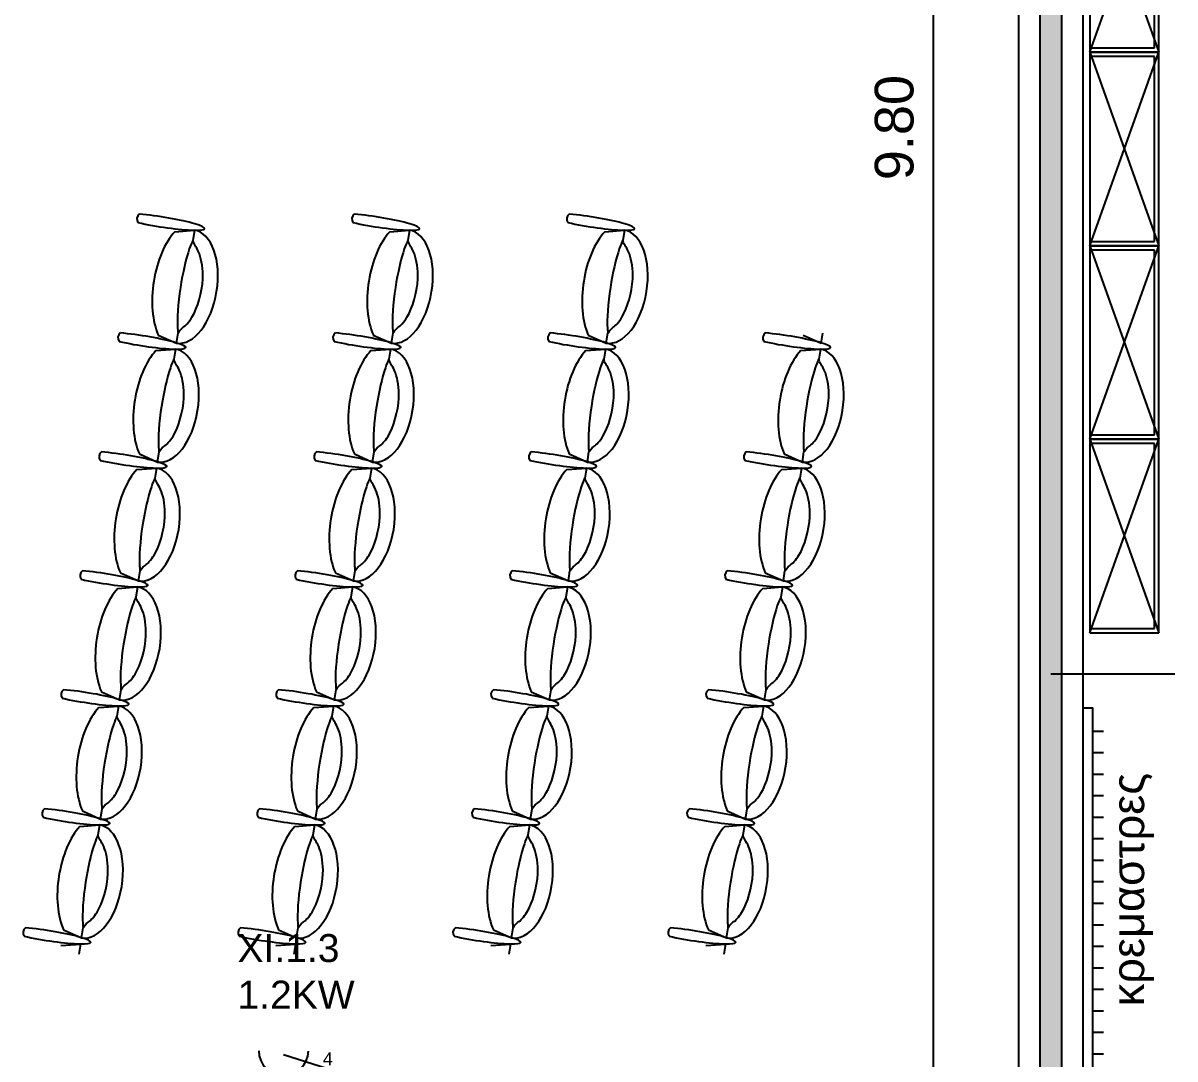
# Model space of a CAD drawing. Header units: metres. Extents: x -11 to 85, y -301 to 135.
# Drawn here: x 31.89 to 37.25, y -188.98 to -184.16 of the extents above; entities that cross this region are included whole.
import ezdxf

# ---------------------------------------------------------------- set-up
doc = ezdxf.new("R2010")
doc.units = ezdxf.units.M
doc.header["$LTSCALE"] = 0.036
doc.header["$PDMODE"] = 2
for name, color, linetype in [('arxitek isogeio', 252, 'Continuous'), ('DIMBLK', 252, 'Continuous'), ('Epipla', 252, 'Continuous'), ('HLEK-SYMBOL', 3, 'Continuous'), ('HLEK_FL001_SYMBOLS', 230, 'Continuous')]:
    doc.layers.add(name, color=color, linetype=linetype)
doc.styles.add('COMU-N', font='arial.ttf')
doc.styles.get("Standard").update_dxf_attribs({"font": 'arial.ttf'})
doc.dimstyles.new('CADWDOT', dxfattribs={"dimscale": 0.1, "dimtxt": 1.8, "dimasz": 0.08, "dimexe": 2, "dimexo": 0, "dimgap": 0.09, "dimtad": 0, "dimrnd": 0.001, "dimzin": 0, "dimdsep": 46, "dimtxsty": 'Standard', "dimblk1": 'ARTDIM', "dimblk2": 'ARTDIM', "dimsah": 1, "dimcen": 0.09, "dimdle": 0.05, "dimse1": 1, "dimse2": 1, "dimadec": 0, "dimazin": 0, "dimtfac": 1, "dimtmove": 0, "dimatfit": 3, "dimldrblk": 'ARTDIM', "dimfxl": 2, "dimtvp": 0.9999, "dimtolj": 1, "dimtzin": 0, "dimarcsym": 0})

# ---------------------------------------------------------------- blocks, each defined once
blk = doc.blocks.new('ARTDIM')
at = {"layer": 'DIMBLK'}
for p, q in [((0, -24.9975), (0, 24.9975)), ((-24.9975, 0), (24.9975, 0))]:
    blk.add_line(p, q, dxfattribs=at)
blk.add_circle((0, 0), 8.25, dxfattribs=at)
blk = doc.blocks.new('*D1389')
at = {"layer": 'arxitek isogeio', "color": 0, "lineweight": -2}
blk.add_line((36.1271, -179.7548), (36.1271, -189.5388), dxfattribs=at)
at = {"layer": 'Defpoints', "color": 0, "transparency": 16777216}
for p in [(36.4737, -179.7468), (36.1271, -189.5468), (36.4737, -189.5468)]:
    blk.add_point(p, dxfattribs=at)
at = {"layer": 'arxitek isogeio', "color": 0, "lineweight": -2, "xscale": 0.008, "yscale": 0.008, "zscale": 0.008}
for p, rotation in [((36.1271, -179.7468), 90), ((36.1271, -189.5468), 270)]:
    blk.add_blockref('ARTDIM', p, dxfattribs=dict(at, rotation=rotation))
at = {"layer": 'arxitek isogeio', "color": 0, "insert": (35.9471, -184.6468), "char_height": 0.18, "attachment_point": 5, "rotation": 90}
blk.add_mtext('\\A1;9.80', dxfattribs=at)
blk = doc.blocks.new('b3')
at = {"layer": 'Epipla'}
for p, q in [((-23.079, 40.1889), (-22.759, 41.0889)), ((-23.079, 41.0889), (-22.759, 40.1889)), ((-22.759, 41.0889), (-23.079, 41.0889)), ((-23.079, 41.0889), (-23.079, 40.1889)), ((-22.779, 41.0689), (-23.079, 41.0689)), ((-22.779, 40.2089), (-22.779, 41.0689)), ((-22.759, 40.1889), (-22.759, 41.0889)), ((-23.079, 40.2089), (-22.779, 40.2089)), ((-23.079, 39.2889), (-22.759, 40.1889)), ((-23.079, 40.1889), (-22.759, 39.2889)), ((-22.759, 40.1889), (-23.079, 40.1889)), ((-23.079, 40.1889), (-23.079, 39.2889)), ((-23.079, 40.1889), (-22.759, 40.1889)), ((-22.759, 39.2889), (-22.759, 40.1889)), ((-22.779, 40.1689), (-23.079, 40.1689)), ((-22.779, 39.3089), (-22.779, 40.1689)), ((-23.079, 39.3089), (-22.779, 39.3089)), ((-23.079, 38.3889), (-22.759, 39.2889)), ((-23.079, 39.2889), (-22.759, 38.3889)), ((-22.759, 39.2889), (-23.079, 39.2889)), ((-23.079, 39.2889), (-23.079, 38.3889)), ((-23.079, 39.2889), (-22.759, 39.2889)), ((-22.759, 38.3889), (-22.759, 39.2889)), ((-22.779, 39.2689), (-23.079, 39.2689)), ((-22.779, 38.4089), (-22.779, 39.2689)), ((-23.079, 38.4089), (-22.779, 38.4089)), ((-23.079, 37.4889), (-22.759, 38.3889)), ((-23.079, 38.3889), (-22.759, 37.4889)), ((-22.759, 38.3889), (-23.079, 38.3889)), ((-23.079, 38.3889), (-23.079, 37.4889)), ((-23.079, 38.3889), (-22.759, 38.3889)), ((-22.779, 38.3689), (-23.079, 38.3689)), ((-22.779, 37.5089), (-22.779, 38.3689)), ((-22.759, 37.4889), (-22.759, 38.3889)), ((-23.079, 37.5089), (-22.779, 37.5089)), ((-23.079, 37.4889), (-22.759, 37.4889))]:
    blk.add_line(p, q, dxfattribs=at)
blk = doc.blocks.new('A$C4C174ED7')
at = {"layer": 'Epipla'}
for p, q in [((12.6104, 3.0497), (12.7017, 3.0566)), ((12.7017, 3.0566), (12.6941, 3.0092)), ((13.6104, 3.0497), (13.7017, 3.0566)), ((13.7017, 3.0566), (13.6941, 3.0092)), ((14.61, 3.0497), (14.7012, 3.0566)), ((14.7012, 3.0566), (14.6937, 3.0092)), ((12.6179, 2.5313), (12.6254, 2.5782)), ((13.6179, 2.5313), (13.6254, 2.5782)), ((14.6174, 2.5313), (14.6249, 2.5782)), ((15.6174, 2.5313), (15.6249, 2.5782)), ((12.5337, 2.569), (12.6179, 2.5313)), ((13.5337, 2.569), (13.6179, 2.5313)), ((14.5333, 2.569), (14.6174, 2.5313)), ((15.5333, 2.569), (15.6174, 2.5313)), ((12.5222, 2.4967), (12.6135, 2.5036)), ((12.6135, 2.5036), (12.6059, 2.4562)), ((13.5222, 2.4967), (13.6135, 2.5036)), ((13.6135, 2.5036), (13.6059, 2.4562)), ((14.5217, 2.4967), (14.613, 2.5036)), ((14.613, 2.5036), (14.6054, 2.4562)), ((15.5217, 2.4967), (15.613, 2.5036)), ((15.613, 2.5036), (15.6054, 2.4562)), ((12.4455, 2.016), (12.5297, 1.9783)), ((12.5297, 1.9783), (12.5371, 2.0252)), ((13.4455, 2.016), (13.5297, 1.9783)), ((13.5297, 1.9783), (13.5371, 2.0252)), ((14.445, 2.016), (14.5292, 1.9783)), ((14.5292, 1.9783), (14.5367, 2.0252)), ((15.445, 2.016), (15.5292, 1.9783)), ((15.5292, 1.9783), (15.5367, 2.0252)), ((12.434, 1.9437), (12.5252, 1.9506)), ((12.5252, 1.9506), (12.5177, 1.9032)), ((13.434, 1.9437), (13.5252, 1.9506)), ((13.5252, 1.9506), (13.5177, 1.9032)), ((14.4335, 1.9437), (14.5248, 1.9506)), ((14.5248, 1.9506), (14.5172, 1.9032)), ((15.4335, 1.9437), (15.5248, 1.9506)), ((15.5248, 1.9506), (15.5172, 1.9032)), ((12.3573, 1.463), (12.4414, 1.4253)), ((12.4414, 1.4253), (12.4489, 1.4722)), ((13.3573, 1.463), (13.4414, 1.4253)), ((13.4414, 1.4253), (13.4489, 1.4722)), ((14.3568, 1.463), (14.441, 1.4253)), ((14.441, 1.4253), (14.4484, 1.4722)), ((15.3568, 1.463), (15.441, 1.4253)), ((15.441, 1.4253), (15.4484, 1.4722)), ((12.3457, 1.3906), (12.437, 1.3976)), ((12.437, 1.3976), (12.4294, 1.3502)), ((13.3457, 1.3906), (13.437, 1.3976)), ((13.437, 1.3976), (13.4294, 1.3502)), ((14.3453, 1.3906), (14.4365, 1.3976)), ((14.4365, 1.3976), (14.429, 1.3502)), ((15.3453, 1.3906), (15.4365, 1.3976)), ((15.4365, 1.3976), (15.429, 1.3502)), ((12.3532, 0.8723), (12.3607, 0.9192)), ((13.3532, 0.8723), (13.3607, 0.9192)), ((14.3527, 0.8723), (14.3602, 0.9192)), ((15.3527, 0.8723), (15.3602, 0.9192)), ((12.2691, 0.91), (12.3532, 0.8723)), ((13.2691, 0.91), (13.3532, 0.8723)), ((14.2686, 0.91), (14.3527, 0.8723)), ((15.2686, 0.91), (15.3527, 0.8723)), ((12.2573, 0.8366), (12.3486, 0.8435)), ((12.3486, 0.8435), (12.341, 0.7961)), ((13.2573, 0.8366), (13.3486, 0.8435)), ((13.3486, 0.8435), (13.341, 0.7961)), ((14.2569, 0.8366), (14.3481, 0.8435)), ((14.3481, 0.8435), (14.3406, 0.7961)), ((15.2569, 0.8366), (15.3481, 0.8435)), ((15.3481, 0.8435), (15.3406, 0.7961)), ((12.1807, 0.3559), (12.2648, 0.3182)), ((12.2648, 0.3182), (12.2723, 0.3651)), ((13.1807, 0.3559), (13.2648, 0.3182)), ((13.2648, 0.3182), (13.2723, 0.3651)), ((14.1802, 0.3559), (14.2643, 0.3182)), ((14.2643, 0.3182), (14.2718, 0.3651)), ((15.1802, 0.3559), (15.2643, 0.3182)), ((15.2643, 0.3182), (15.2718, 0.3651)), ((12.1691, 0.2836), (12.2604, 0.2905)), ((12.2604, 0.2905), (12.2528, 0.2431)), ((13.1691, 0.2836), (13.2604, 0.2905)), ((13.2604, 0.2905), (13.2528, 0.2431)), ((14.1686, 0.2836), (14.2599, 0.2905)), ((14.2599, 0.2905), (14.2523, 0.2431)), ((15.1686, 0.2836), (15.2599, 0.2905)), ((15.2599, 0.2905), (15.2523, 0.2431)), ((12.0924, -0.1971), (12.1766, -0.2348)), ((12.1766, -0.2348), (12.184, -0.1879)), ((13.0924, -0.1971), (13.1766, -0.2348)), ((13.1766, -0.2348), (13.184, -0.1879)), ((14.092, -0.1971), (14.1761, -0.2348)), ((14.1761, -0.2348), (14.1836, -0.1879)), ((15.092, -0.1971), (15.1761, -0.2348)), ((15.1761, -0.2348), (15.1836, -0.1879)), ((12.0807, -0.2705), (12.172, -0.2636)), ((12.172, -0.2636), (12.1644, -0.311)), ((13.0807, -0.2705), (13.172, -0.2636)), ((13.172, -0.2636), (13.1644, -0.311)), ((14.0802, -0.2705), (14.1715, -0.2636)), ((14.1715, -0.2636), (14.1639, -0.311)), ((15.0802, -0.2705), (15.1715, -0.2636)), ((15.1715, -0.2636), (15.1639, -0.311))]:
    blk.add_line(p, q, dxfattribs=at)
for points in [[(12.4453, 3.1317, 0.397593), (12.4391, 3.0922)], [(13.4453, 3.1317, 0.397593), (13.4391, 3.0922)], [(14.4448, 3.1317, 0.397593), (14.4387, 3.0922)], [(12.357, 2.5787, 0.397593), (12.3509, 2.5392)], [(13.357, 2.5787, 0.397593), (13.3509, 2.5392)], [(14.3566, 2.5787, 0.397593), (14.3504, 2.5392)], [(15.3566, 2.5787, 0.397593), (15.3504, 2.5392)], [(12.2688, 2.0257, 0.397593), (12.2627, 1.9862)], [(13.2688, 2.0257, 0.397593), (13.2627, 1.9862)], [(14.2683, 2.0257, 0.397593), (14.2622, 1.9862)], [(15.2683, 2.0257, 0.397593), (15.2622, 1.9862)], [(12.1806, 1.4727, 0.397593), (12.1744, 1.4331)], [(13.1806, 1.4727, 0.397593), (13.1744, 1.4331)], [(14.1801, 1.4727, 0.397593), (14.174, 1.4331)], [(15.1801, 1.4727, 0.397593), (15.174, 1.4331)], [(12.0924, 0.9197, 0.397593), (12.0862, 0.8801)], [(13.0924, 0.9197, 0.397593), (13.0862, 0.8801)], [(14.0919, 0.9197, 0.397593), (14.0857, 0.8801)], [(15.0919, 0.9197, 0.397593), (15.0857, 0.8801)], [(12.0039, 0.3656, 0.397593), (11.9978, 0.326)], [(13.0039, 0.3656, 0.397593), (12.9978, 0.326)], [(14.0035, 0.3656, 0.397593), (13.9973, 0.326)], [(15.0035, 0.3656, 0.397593), (14.9973, 0.326)], [(11.9157, -0.1874, 0.397593), (11.9096, -0.227)], [(12.9157, -0.1874, 0.397593), (12.9096, -0.227)], [(12.9157, -0.1874, 0.397593), (12.9096, -0.227)], [(13.9152, -0.1874, 0.397593), (13.9091, -0.227)], [(13.9152, -0.1874, 0.397593), (13.9091, -0.227)], [(14.9152, -0.1874, 0.397593), (14.9091, -0.227)], [(14.9152, -0.1874, 0.397593), (14.9091, -0.227)]]:
    blk.add_lwpolyline(points, format="xyb", dxfattribs=at)
for centre, major_axis, ratio, start_param, end_param in [((12.5463, 3.0956), (-0.2028, 0.0318), 0.113529, 1.031877, 5.251545), ((13.5463, 3.0956), (-0.2028, 0.0318), 0.113529, 1.031877, 5.251545), ((14.5458, 3.0956), (-0.2028, 0.0318), 0.113529, 1.031877, 5.251545), ((12.6598, 2.794), (0.0419, 0.2627), 0.552275, 3.141593, 6.283185), ((13.6598, 2.794), (0.0419, 0.2627), 0.552275, 3.141593, 6.283185), ((14.6593, 2.794), (0.0419, 0.2627), 0.552275, 3.141593, 6.283185), ((12.6598, 2.794), (0.0463, 0.2995), 0.493003, 0.628379, 2.49343), ((13.6598, 2.794), (0.0463, 0.2995), 0.493003, 0.628379, 2.49343), ((14.6593, 2.794), (0.0463, 0.2995), 0.493003, 0.628379, 2.49343), ((12.4581, 2.5426), (-0.2028, 0.0318), 0.113529, 1.031877, 5.251545), ((13.4581, 2.5426), (-0.2028, 0.0318), 0.113529, 1.031877, 5.251545), ((14.4576, 2.5426), (-0.2028, 0.0318), 0.113529, 1.031877, 5.251545), ((15.4576, 2.5426), (-0.2028, 0.0318), 0.113529, 1.031877, 5.251545), ((12.5716, 2.241), (0.0463, 0.2995), 0.493003, 0.628379, 2.49343), ((12.5716, 2.241), (0.0419, 0.2627), 0.552275, 3.141593, 6.283185), ((13.5716, 2.241), (0.0463, 0.2995), 0.493003, 0.628379, 2.49343), ((13.5716, 2.241), (0.0419, 0.2627), 0.552275, 3.141593, 6.283185), ((14.5711, 2.241), (0.0463, 0.2995), 0.493003, 0.628379, 2.49343), ((14.5711, 2.241), (0.0419, 0.2627), 0.552275, 3.141593, 6.283185), ((15.5711, 2.241), (0.0463, 0.2995), 0.493003, 0.628379, 2.49343), ((15.5711, 2.241), (0.0419, 0.2627), 0.552275, 3.141593, 6.283185), ((12.3698, 1.9896), (-0.2028, 0.0318), 0.113529, 1.031877, 5.251545), ((13.3698, 1.9896), (-0.2028, 0.0318), 0.113529, 1.031877, 5.251545), ((14.3694, 1.9896), (-0.2028, 0.0318), 0.113529, 1.031877, 5.251545), ((15.3694, 1.9896), (-0.2028, 0.0318), 0.113529, 1.031877, 5.251545), ((12.4833, 1.6879), (0.0463, 0.2995), 0.493003, 0.628379, 2.49343), ((12.4833, 1.6879), (0.0419, 0.2627), 0.552275, 3.141593, 6.283185), ((13.4833, 1.6879), (0.0463, 0.2995), 0.493003, 0.628379, 2.49343), ((13.4833, 1.6879), (0.0419, 0.2627), 0.552275, 3.141593, 6.283185), ((14.4829, 1.6879), (0.0463, 0.2995), 0.493003, 0.628379, 2.49343), ((14.4829, 1.6879), (0.0419, 0.2627), 0.552275, 3.141593, 6.283185), ((15.4829, 1.6879), (0.0463, 0.2995), 0.493003, 0.628379, 2.49343), ((15.4829, 1.6879), (0.0419, 0.2627), 0.552275, 3.141593, 6.283185), ((12.2816, 1.4366), (-0.2028, 0.0318), 0.113529, 1.031877, 5.251545), ((13.2816, 1.4366), (-0.2028, 0.0318), 0.113529, 1.031877, 5.251545), ((14.2811, 1.4366), (-0.2028, 0.0318), 0.113529, 1.031877, 5.251545), ((15.2811, 1.4366), (-0.2028, 0.0318), 0.113529, 1.031877, 5.251545), ((12.3951, 1.1349), (0.0419, 0.2627), 0.552275, 3.141593, 6.283185), ((13.3951, 1.1349), (0.0419, 0.2627), 0.552275, 3.141593, 6.283185), ((14.3946, 1.1349), (0.0419, 0.2627), 0.552275, 3.141593, 6.283185), ((15.3946, 1.1349), (0.0419, 0.2627), 0.552275, 3.141593, 6.283185), ((12.3951, 1.1349), (0.0463, 0.2995), 0.493003, 0.628379, 2.49343), ((13.3951, 1.1349), (0.0463, 0.2995), 0.493003, 0.628379, 2.49343), ((14.3946, 1.1349), (0.0463, 0.2995), 0.493003, 0.628379, 2.49343), ((15.3946, 1.1349), (0.0463, 0.2995), 0.493003, 0.628379, 2.49343), ((12.1934, 0.8836), (-0.2028, 0.0318), 0.113529, 1.031877, 5.251545), ((13.1934, 0.8836), (-0.2028, 0.0318), 0.113529, 1.031877, 5.251545), ((14.1929, 0.8836), (-0.2028, 0.0318), 0.113529, 1.031877, 5.251545), ((15.1929, 0.8836), (-0.2028, 0.0318), 0.113529, 1.031877, 5.251545), ((12.3067, 0.5809), (0.0463, 0.2995), 0.493003, 0.628379, 2.49343), ((12.3067, 0.5809), (0.0419, 0.2627), 0.552275, 3.141593, 6.283185), ((13.3067, 0.5809), (0.0463, 0.2995), 0.493003, 0.628379, 2.49343), ((13.3067, 0.5809), (0.0419, 0.2627), 0.552275, 3.141593, 6.283185), ((14.3062, 0.5809), (0.0463, 0.2995), 0.493003, 0.628379, 2.49343), ((14.3062, 0.5809), (0.0419, 0.2627), 0.552275, 3.141593, 6.283185), ((15.3062, 0.5809), (0.0463, 0.2995), 0.493003, 0.628379, 2.49343), ((15.3062, 0.5809), (0.0419, 0.2627), 0.552275, 3.141593, 6.283185), ((12.105, 0.3295), (-0.2028, 0.0318), 0.113529, 1.031877, 5.251545), ((13.105, 0.3295), (-0.2028, 0.0318), 0.113529, 1.031877, 5.251545), ((14.1045, 0.3295), (-0.2028, 0.0318), 0.113529, 1.031877, 5.251545), ((15.1045, 0.3295), (-0.2028, 0.0318), 0.113529, 1.031877, 5.251545), ((12.2185, 0.0278), (0.0463, 0.2995), 0.493003, 0.628379, 2.49343), ((12.2185, 0.0278), (0.0419, 0.2627), 0.552275, 3.141593, 6.283185), ((13.2185, 0.0278), (0.0463, 0.2995), 0.493003, 0.628379, 2.49343), ((13.2185, 0.0278), (0.0419, 0.2627), 0.552275, 3.141593, 6.283185), ((14.218, 0.0278), (0.0463, 0.2995), 0.493003, 0.628379, 2.49343), ((14.218, 0.0278), (0.0419, 0.2627), 0.552275, 3.141593, 6.283185), ((15.218, 0.0278), (0.0463, 0.2995), 0.493003, 0.628379, 2.49343), ((15.218, 0.0278), (0.0419, 0.2627), 0.552275, 3.141593, 6.283185), ((12.0167, -0.2235), (-0.2028, 0.0318), 0.113529, 1.031877, 5.251545), ((13.0167, -0.2235), (-0.2028, 0.0318), 0.113529, 1.031877, 5.251545), ((14.0163, -0.2235), (-0.2028, 0.0318), 0.113529, 1.031877, 5.251545), ((15.0163, -0.2235), (-0.2028, 0.0318), 0.113529, 1.031877, 5.251545)]:
    blk.add_ellipse(centre, major_axis=major_axis, ratio=ratio, start_param=start_param, end_param=end_param, dxfattribs=at)
for points, knots in [([(12.6941, 3.0092), (12.6896, 3.0001), (12.6837, 2.9863), (12.6626, 2.9247), (12.6469, 2.8576), (12.6251, 2.7162), (12.6204, 2.6421), (12.6238, 2.5911), (12.6246, 2.5841), (12.6254, 2.5786)], [0.506584, 0.506584, 0.506584, 0.506584, 0.805592, 0.805592, 1.599086, 1.599086, 2.473163, 2.473163, 2.635992, 2.635992, 2.635992, 2.635992]), ([(12.6254, 2.5786), (12.6254, 2.5786), (12.6365, 2.5961), (12.6601, 2.6118), (12.676, 2.628), (12.7168, 2.6953), (12.7375, 2.7658), (12.7427, 2.8749), (12.7355, 2.9171), (12.7141, 2.9756), (12.702, 2.9858), (12.6941, 3.0092), (12.6941, 3.0092), (12.6941, 3.0092)], [3.141593, 3.141593, 3.141593, 3.141593, 3.601272, 3.601272, 4.06095, 4.06095, 4.924473, 4.924473, 5.526258, 5.526258, 6.140896, 6.140896, 6.283185, 6.283185, 6.283185, 6.283185]), ([(13.6941, 3.0092), (13.6896, 3.0001), (13.6837, 2.9863), (13.6626, 2.9247), (13.6469, 2.8576), (13.6251, 2.7162), (13.6204, 2.6421), (13.6238, 2.5911), (13.6246, 2.5841), (13.6254, 2.5786)], [0.506584, 0.506584, 0.506584, 0.506584, 0.805592, 0.805592, 1.599086, 1.599086, 2.473163, 2.473163, 2.635992, 2.635992, 2.635992, 2.635992]), ([(13.6254, 2.5786), (13.6254, 2.5786), (13.6365, 2.5961), (13.6601, 2.6118), (13.676, 2.628), (13.7168, 2.6953), (13.7375, 2.7658), (13.7427, 2.8749), (13.7355, 2.9171), (13.7141, 2.9756), (13.702, 2.9858), (13.6941, 3.0092), (13.6941, 3.0092), (13.6941, 3.0092)], [3.141593, 3.141593, 3.141593, 3.141593, 3.601272, 3.601272, 4.06095, 4.06095, 4.924473, 4.924473, 5.526258, 5.526258, 6.140896, 6.140896, 6.283185, 6.283185, 6.283185, 6.283185]), ([(14.6937, 3.0092), (14.6891, 3.0001), (14.6832, 2.9863), (14.6622, 2.9247), (14.6465, 2.8576), (14.6246, 2.7162), (14.62, 2.6421), (14.6233, 2.5911), (14.6241, 2.5841), (14.625, 2.5786)], [0.506584, 0.506584, 0.506584, 0.506584, 0.805592, 0.805592, 1.599086, 1.599086, 2.473163, 2.473163, 2.635992, 2.635992, 2.635992, 2.635992]), ([(14.625, 2.5786), (14.625, 2.5786), (14.636, 2.5961), (14.6597, 2.6118), (14.6755, 2.628), (14.7164, 2.6953), (14.737, 2.7658), (14.7422, 2.8749), (14.7351, 2.9171), (14.7137, 2.9756), (14.7016, 2.9858), (14.6937, 3.0092), (14.6937, 3.0092), (14.6937, 3.0092)], [3.141593, 3.141593, 3.141593, 3.141593, 3.601272, 3.601272, 4.06095, 4.06095, 4.924473, 4.924473, 5.526258, 5.526258, 6.140896, 6.140896, 6.283185, 6.283185, 6.283185, 6.283185]), ([(12.6059, 2.4562), (12.6013, 2.4471), (12.5955, 2.4333), (12.5744, 2.3717), (12.5587, 2.3046), (12.5369, 2.1632), (12.5322, 2.0891), (12.5356, 2.0381), (12.5364, 2.0311), (12.5372, 2.0256)], [0.506584, 0.506584, 0.506584, 0.506584, 0.805592, 0.805592, 1.599086, 1.599086, 2.473163, 2.473163, 2.635992, 2.635992, 2.635992, 2.635992]), ([(12.5372, 2.0256), (12.5372, 2.0256), (12.5483, 2.0431), (12.5719, 2.0588), (12.5878, 2.075), (12.6286, 2.1422), (12.6493, 2.2128), (12.6545, 2.3219), (12.6473, 2.364), (12.6259, 2.4226), (12.6138, 2.4328), (12.6059, 2.4562), (12.6059, 2.4562), (12.6059, 2.4562)], [3.141593, 3.141593, 3.141593, 3.141593, 3.601272, 3.601272, 4.06095, 4.06095, 4.924473, 4.924473, 5.526258, 5.526258, 6.140896, 6.140896, 6.283185, 6.283185, 6.283185, 6.283185]), ([(13.6059, 2.4562), (13.6013, 2.4471), (13.5955, 2.4333), (13.5744, 2.3717), (13.5587, 2.3046), (13.5369, 2.1632), (13.5322, 2.0891), (13.5356, 2.0381), (13.5364, 2.0311), (13.5372, 2.0256)], [0.506584, 0.506584, 0.506584, 0.506584, 0.805592, 0.805592, 1.599086, 1.599086, 2.473163, 2.473163, 2.635992, 2.635992, 2.635992, 2.635992]), ([(13.5372, 2.0256), (13.5372, 2.0256), (13.5483, 2.0431), (13.5719, 2.0588), (13.5878, 2.075), (13.6286, 2.1422), (13.6493, 2.2128), (13.6545, 2.3219), (13.6473, 2.364), (13.6259, 2.4226), (13.6138, 2.4328), (13.6059, 2.4562), (13.6059, 2.4562), (13.6059, 2.4562)], [3.141593, 3.141593, 3.141593, 3.141593, 3.601272, 3.601272, 4.06095, 4.06095, 4.924473, 4.924473, 5.526258, 5.526258, 6.140896, 6.140896, 6.283185, 6.283185, 6.283185, 6.283185]), ([(14.6054, 2.4562), (14.6009, 2.4471), (14.595, 2.4333), (14.5739, 2.3717), (14.5582, 2.3046), (14.5364, 2.1632), (14.5317, 2.0891), (14.5351, 2.0381), (14.5359, 2.0311), (14.5367, 2.0256)], [0.506584, 0.506584, 0.506584, 0.506584, 0.805592, 0.805592, 1.599086, 1.599086, 2.473163, 2.473163, 2.635992, 2.635992, 2.635992, 2.635992]), ([(14.5367, 2.0256), (14.5367, 2.0256), (14.5478, 2.0431), (14.5714, 2.0588), (14.5873, 2.075), (14.6281, 2.1422), (14.6488, 2.2128), (14.654, 2.3219), (14.6468, 2.364), (14.6254, 2.4226), (14.6133, 2.4328), (14.6054, 2.4562), (14.6054, 2.4562), (14.6054, 2.4562)], [3.141593, 3.141593, 3.141593, 3.141593, 3.601272, 3.601272, 4.06095, 4.06095, 4.924473, 4.924473, 5.526258, 5.526258, 6.140896, 6.140896, 6.283185, 6.283185, 6.283185, 6.283185]), ([(15.6054, 2.4562), (15.6009, 2.4471), (15.595, 2.4333), (15.5739, 2.3717), (15.5582, 2.3046), (15.5364, 2.1632), (15.5317, 2.0891), (15.5351, 2.0381), (15.5359, 2.0311), (15.5367, 2.0256)], [0.506584, 0.506584, 0.506584, 0.506584, 0.805592, 0.805592, 1.599086, 1.599086, 2.473163, 2.473163, 2.635992, 2.635992, 2.635992, 2.635992]), ([(15.5367, 2.0256), (15.5367, 2.0256), (15.5478, 2.0431), (15.5714, 2.0588), (15.5873, 2.075), (15.6281, 2.1422), (15.6488, 2.2128), (15.654, 2.3219), (15.6468, 2.364), (15.6254, 2.4226), (15.6133, 2.4328), (15.6054, 2.4562), (15.6054, 2.4562), (15.6054, 2.4562)], [3.141593, 3.141593, 3.141593, 3.141593, 3.601272, 3.601272, 4.06095, 4.06095, 4.924473, 4.924473, 5.526258, 5.526258, 6.140896, 6.140896, 6.283185, 6.283185, 6.283185, 6.283185]), ([(12.5177, 1.9032), (12.5131, 1.8941), (12.5072, 1.8803), (12.4862, 1.8187), (12.4705, 1.7516), (12.4487, 1.6102), (12.444, 1.5361), (12.4473, 1.4851), (12.4481, 1.4781), (12.449, 1.4726)], [0.506584, 0.506584, 0.506584, 0.506584, 0.805592, 0.805592, 1.599086, 1.599086, 2.473163, 2.473163, 2.635992, 2.635992, 2.635992, 2.635992]), ([(12.449, 1.4726), (12.449, 1.4726), (12.46, 1.4901), (12.4837, 1.5058), (12.4995, 1.5219), (12.5404, 1.5892), (12.561, 1.6598), (12.5662, 1.7689), (12.5591, 1.811), (12.5377, 1.8696), (12.5256, 1.8798), (12.5177, 1.9032), (12.5177, 1.9032), (12.5177, 1.9032)], [3.141593, 3.141593, 3.141593, 3.141593, 3.601272, 3.601272, 4.06095, 4.06095, 4.924473, 4.924473, 5.526258, 5.526258, 6.140896, 6.140896, 6.283185, 6.283185, 6.283185, 6.283185]), ([(13.5177, 1.9032), (13.5131, 1.8941), (13.5072, 1.8803), (13.4862, 1.8187), (13.4705, 1.7516), (13.4487, 1.6102), (13.444, 1.5361), (13.4473, 1.4851), (13.4481, 1.4781), (13.449, 1.4726)], [0.506584, 0.506584, 0.506584, 0.506584, 0.805592, 0.805592, 1.599086, 1.599086, 2.473163, 2.473163, 2.635992, 2.635992, 2.635992, 2.635992]), ([(13.449, 1.4726), (13.449, 1.4726), (13.46, 1.4901), (13.4837, 1.5058), (13.4995, 1.5219), (13.5404, 1.5892), (13.561, 1.6598), (13.5662, 1.7689), (13.5591, 1.811), (13.5377, 1.8696), (13.5256, 1.8798), (13.5177, 1.9032), (13.5177, 1.9032), (13.5177, 1.9032)], [3.141593, 3.141593, 3.141593, 3.141593, 3.601272, 3.601272, 4.06095, 4.06095, 4.924473, 4.924473, 5.526258, 5.526258, 6.140896, 6.140896, 6.283185, 6.283185, 6.283185, 6.283185]), ([(14.5172, 1.9032), (14.5126, 1.8941), (14.5068, 1.8803), (14.4857, 1.8187), (14.47, 1.7516), (14.4482, 1.6102), (14.4435, 1.5361), (14.4469, 1.4851), (14.4476, 1.4781), (14.4485, 1.4726)], [0.506584, 0.506584, 0.506584, 0.506584, 0.805592, 0.805592, 1.599086, 1.599086, 2.473163, 2.473163, 2.635992, 2.635992, 2.635992, 2.635992]), ([(14.4485, 1.4726), (14.4485, 1.4726), (14.4596, 1.4901), (14.4832, 1.5058), (14.4991, 1.5219), (14.5399, 1.5892), (14.5606, 1.6598), (14.5658, 1.7689), (14.5586, 1.811), (14.5372, 1.8696), (14.5251, 1.8798), (14.5172, 1.9032), (14.5172, 1.9032), (14.5172, 1.9032)], [3.141593, 3.141593, 3.141593, 3.141593, 3.601272, 3.601272, 4.06095, 4.06095, 4.924473, 4.924473, 5.526258, 5.526258, 6.140896, 6.140896, 6.283185, 6.283185, 6.283185, 6.283185]), ([(15.5172, 1.9032), (15.5126, 1.8941), (15.5068, 1.8803), (15.4857, 1.8187), (15.47, 1.7516), (15.4482, 1.6102), (15.4435, 1.5361), (15.4469, 1.4851), (15.4476, 1.4781), (15.4485, 1.4726)], [0.506584, 0.506584, 0.506584, 0.506584, 0.805592, 0.805592, 1.599086, 1.599086, 2.473163, 2.473163, 2.635992, 2.635992, 2.635992, 2.635992]), ([(15.4485, 1.4726), (15.4485, 1.4726), (15.4596, 1.4901), (15.4832, 1.5058), (15.4991, 1.5219), (15.5399, 1.5892), (15.5606, 1.6598), (15.5658, 1.7689), (15.5586, 1.811), (15.5372, 1.8696), (15.5251, 1.8798), (15.5172, 1.9032), (15.5172, 1.9032), (15.5172, 1.9032)], [3.141593, 3.141593, 3.141593, 3.141593, 3.601272, 3.601272, 4.06095, 4.06095, 4.924473, 4.924473, 5.526258, 5.526258, 6.140896, 6.140896, 6.283185, 6.283185, 6.283185, 6.283185]), ([(12.4294, 1.3502), (12.4249, 1.3411), (12.419, 1.3273), (12.3979, 1.2657), (12.3822, 1.1985), (12.3604, 1.0572), (12.3557, 0.9831), (12.3591, 0.9321), (12.3599, 0.9251), (12.3607, 0.9196)], [0.506584, 0.506584, 0.506584, 0.506584, 0.805592, 0.805592, 1.599086, 1.599086, 2.473163, 2.473163, 2.635992, 2.635992, 2.635992, 2.635992]), ([(12.3607, 0.9196), (12.3607, 0.9196), (12.3718, 0.937), (12.3954, 0.9528), (12.4113, 0.9689), (12.4521, 1.0362), (12.4728, 1.1068), (12.478, 1.2159), (12.4708, 1.258), (12.4494, 1.3166), (12.4374, 1.3268), (12.4294, 1.3502), (12.4294, 1.3502), (12.4294, 1.3502)], [3.141593, 3.141593, 3.141593, 3.141593, 3.601272, 3.601272, 4.06095, 4.06095, 4.924473, 4.924473, 5.526258, 5.526258, 6.140896, 6.140896, 6.283185, 6.283185, 6.283185, 6.283185]), ([(13.4294, 1.3502), (13.4249, 1.3411), (13.419, 1.3273), (13.3979, 1.2657), (13.3822, 1.1985), (13.3604, 1.0572), (13.3557, 0.9831), (13.3591, 0.9321), (13.3599, 0.9251), (13.3607, 0.9196)], [0.506584, 0.506584, 0.506584, 0.506584, 0.805592, 0.805592, 1.599086, 1.599086, 2.473163, 2.473163, 2.635992, 2.635992, 2.635992, 2.635992]), ([(13.3607, 0.9196), (13.3607, 0.9196), (13.3718, 0.937), (13.3954, 0.9528), (13.4113, 0.9689), (13.4521, 1.0362), (13.4728, 1.1068), (13.478, 1.2159), (13.4708, 1.258), (13.4494, 1.3166), (13.4374, 1.3268), (13.4294, 1.3502), (13.4294, 1.3502), (13.4294, 1.3502)], [3.141593, 3.141593, 3.141593, 3.141593, 3.601272, 3.601272, 4.06095, 4.06095, 4.924473, 4.924473, 5.526258, 5.526258, 6.140896, 6.140896, 6.283185, 6.283185, 6.283185, 6.283185]), ([(14.429, 1.3502), (14.4244, 1.3411), (14.4185, 1.3273), (14.3975, 1.2657), (14.3818, 1.1985), (14.3599, 1.0572), (14.3553, 0.9831), (14.3586, 0.9321), (14.3594, 0.9251), (14.3603, 0.9196)], [0.506584, 0.506584, 0.506584, 0.506584, 0.805592, 0.805592, 1.599086, 1.599086, 2.473163, 2.473163, 2.635992, 2.635992, 2.635992, 2.635992]), ([(14.3603, 0.9196), (14.3603, 0.9196), (14.3713, 0.937), (14.395, 0.9528), (14.4108, 0.9689), (14.4517, 1.0362), (14.4723, 1.1068), (14.4775, 1.2159), (14.4704, 1.258), (14.449, 1.3166), (14.4369, 1.3268), (14.429, 1.3502), (14.429, 1.3502), (14.429, 1.3502)], [3.141593, 3.141593, 3.141593, 3.141593, 3.601272, 3.601272, 4.06095, 4.06095, 4.924473, 4.924473, 5.526258, 5.526258, 6.140896, 6.140896, 6.283185, 6.283185, 6.283185, 6.283185]), ([(15.429, 1.3502), (15.4244, 1.3411), (15.4185, 1.3273), (15.3975, 1.2657), (15.3818, 1.1985), (15.3599, 1.0572), (15.3553, 0.9831), (15.3586, 0.9321), (15.3594, 0.9251), (15.3603, 0.9196)], [0.506584, 0.506584, 0.506584, 0.506584, 0.805592, 0.805592, 1.599086, 1.599086, 2.473163, 2.473163, 2.635992, 2.635992, 2.635992, 2.635992]), ([(15.3603, 0.9196), (15.3603, 0.9196), (15.3713, 0.937), (15.395, 0.9528), (15.4108, 0.9689), (15.4517, 1.0362), (15.4723, 1.1068), (15.4775, 1.2159), (15.4704, 1.258), (15.449, 1.3166), (15.4369, 1.3268), (15.429, 1.3502), (15.429, 1.3502), (15.429, 1.3502)], [3.141593, 3.141593, 3.141593, 3.141593, 3.601272, 3.601272, 4.06095, 4.06095, 4.924473, 4.924473, 5.526258, 5.526258, 6.140896, 6.140896, 6.283185, 6.283185, 6.283185, 6.283185]), ([(12.341, 0.7961), (12.3365, 0.787), (12.3306, 0.7732), (12.3095, 0.7116), (12.2938, 0.6445), (12.272, 0.5031), (12.2673, 0.429), (12.2707, 0.378), (12.2715, 0.371), (12.2723, 0.3655)], [0.506584, 0.506584, 0.506584, 0.506584, 0.805592, 0.805592, 1.599086, 1.599086, 2.473163, 2.473163, 2.635992, 2.635992, 2.635992, 2.635992]), ([(12.2723, 0.3655), (12.2723, 0.3655), (12.2834, 0.383), (12.307, 0.3987), (12.3229, 0.4149), (12.3637, 0.4821), (12.3844, 0.5527), (12.3896, 0.6618), (12.3824, 0.7039), (12.361, 0.7625), (12.349, 0.7727), (12.341, 0.7961), (12.341, 0.7961), (12.341, 0.7961)], [3.141593, 3.141593, 3.141593, 3.141593, 3.601272, 3.601272, 4.06095, 4.06095, 4.924473, 4.924473, 5.526258, 5.526258, 6.140896, 6.140896, 6.283185, 6.283185, 6.283185, 6.283185]), ([(13.341, 0.7961), (13.3365, 0.787), (13.3306, 0.7732), (13.3095, 0.7116), (13.2938, 0.6445), (13.272, 0.5031), (13.2673, 0.429), (13.2707, 0.378), (13.2715, 0.371), (13.2723, 0.3655)], [0.506584, 0.506584, 0.506584, 0.506584, 0.805592, 0.805592, 1.599086, 1.599086, 2.473163, 2.473163, 2.635992, 2.635992, 2.635992, 2.635992]), ([(13.2723, 0.3655), (13.2723, 0.3655), (13.2834, 0.383), (13.307, 0.3987), (13.3229, 0.4149), (13.3637, 0.4821), (13.3844, 0.5527), (13.3896, 0.6618), (13.3824, 0.7039), (13.361, 0.7625), (13.349, 0.7727), (13.341, 0.7961), (13.341, 0.7961), (13.341, 0.7961)], [3.141593, 3.141593, 3.141593, 3.141593, 3.601272, 3.601272, 4.06095, 4.06095, 4.924473, 4.924473, 5.526258, 5.526258, 6.140896, 6.140896, 6.283185, 6.283185, 6.283185, 6.283185]), ([(14.3406, 0.7961), (14.336, 0.787), (14.3301, 0.7732), (14.3091, 0.7116), (14.2934, 0.6445), (14.2715, 0.5031), (14.2669, 0.429), (14.2702, 0.378), (14.271, 0.371), (14.2719, 0.3655)], [0.506584, 0.506584, 0.506584, 0.506584, 0.805592, 0.805592, 1.599086, 1.599086, 2.473163, 2.473163, 2.635992, 2.635992, 2.635992, 2.635992]), ([(14.2719, 0.3655), (14.2719, 0.3655), (14.2829, 0.383), (14.3066, 0.3987), (14.3224, 0.4149), (14.3633, 0.4821), (14.3839, 0.5527), (14.3891, 0.6618), (14.382, 0.7039), (14.3606, 0.7625), (14.3485, 0.7727), (14.3406, 0.7961), (14.3406, 0.7961), (14.3406, 0.7961)], [3.141593, 3.141593, 3.141593, 3.141593, 3.601272, 3.601272, 4.06095, 4.06095, 4.924473, 4.924473, 5.526258, 5.526258, 6.140896, 6.140896, 6.283185, 6.283185, 6.283185, 6.283185]), ([(15.3406, 0.7961), (15.336, 0.787), (15.3301, 0.7732), (15.3091, 0.7116), (15.2934, 0.6445), (15.2715, 0.5031), (15.2669, 0.429), (15.2702, 0.378), (15.271, 0.371), (15.2719, 0.3655)], [0.506584, 0.506584, 0.506584, 0.506584, 0.805592, 0.805592, 1.599086, 1.599086, 2.473163, 2.473163, 2.635992, 2.635992, 2.635992, 2.635992]), ([(15.2719, 0.3655), (15.2719, 0.3655), (15.2829, 0.383), (15.3066, 0.3987), (15.3224, 0.4149), (15.3633, 0.4821), (15.3839, 0.5527), (15.3891, 0.6618), (15.382, 0.7039), (15.3606, 0.7625), (15.3485, 0.7727), (15.3406, 0.7961), (15.3406, 0.7961), (15.3406, 0.7961)], [3.141593, 3.141593, 3.141593, 3.141593, 3.601272, 3.601272, 4.06095, 4.06095, 4.924473, 4.924473, 5.526258, 5.526258, 6.140896, 6.140896, 6.283185, 6.283185, 6.283185, 6.283185]), ([(12.2528, 0.2431), (12.2482, 0.234), (12.2424, 0.2202), (12.2213, 0.1586), (12.2056, 0.0914), (12.1838, -0.0499), (12.1791, -0.124), (12.1825, -0.175), (12.1833, -0.182), (12.1841, -0.1875)], [0.506584, 0.506584, 0.506584, 0.506584, 0.805592, 0.805592, 1.599086, 1.599086, 2.473163, 2.473163, 2.635992, 2.635992, 2.635992, 2.635992]), ([(12.1841, -0.1875), (12.1841, -0.1875), (12.1952, -0.17), (12.2188, -0.1543), (12.2347, -0.1382), (12.2755, -0.0709), (12.2962, -0.0003), (12.3014, 0.1088), (12.2942, 0.1509), (12.2728, 0.2095), (12.2607, 0.2197), (12.2528, 0.2431), (12.2528, 0.2431), (12.2528, 0.2431)], [3.141593, 3.141593, 3.141593, 3.141593, 3.601272, 3.601272, 4.06095, 4.06095, 4.924473, 4.924473, 5.526258, 5.526258, 6.140896, 6.140896, 6.283185, 6.283185, 6.283185, 6.283185]), ([(13.2528, 0.2431), (13.2482, 0.234), (13.2424, 0.2202), (13.2213, 0.1586), (13.2056, 0.0914), (13.1838, -0.0499), (13.1791, -0.124), (13.1825, -0.175), (13.1833, -0.182), (13.1841, -0.1875)], [0.506584, 0.506584, 0.506584, 0.506584, 0.805592, 0.805592, 1.599086, 1.599086, 2.473163, 2.473163, 2.635992, 2.635992, 2.635992, 2.635992]), ([(13.1841, -0.1875), (13.1841, -0.1875), (13.1952, -0.17), (13.2188, -0.1543), (13.2347, -0.1382), (13.2755, -0.0709), (13.2962, -0.0003), (13.3014, 0.1088), (13.2942, 0.1509), (13.2728, 0.2095), (13.2607, 0.2197), (13.2528, 0.2431), (13.2528, 0.2431), (13.2528, 0.2431)], [3.141593, 3.141593, 3.141593, 3.141593, 3.601272, 3.601272, 4.06095, 4.06095, 4.924473, 4.924473, 5.526258, 5.526258, 6.140896, 6.140896, 6.283185, 6.283185, 6.283185, 6.283185]), ([(14.2523, 0.2431), (14.2478, 0.234), (14.2419, 0.2202), (14.2208, 0.1586), (14.2051, 0.0914), (14.1833, -0.0499), (14.1786, -0.124), (14.182, -0.175), (14.1828, -0.182), (14.1836, -0.1875)], [0.506584, 0.506584, 0.506584, 0.506584, 0.805592, 0.805592, 1.599086, 1.599086, 2.473163, 2.473163, 2.635992, 2.635992, 2.635992, 2.635992]), ([(14.1836, -0.1875), (14.1836, -0.1875), (14.1947, -0.17), (14.2183, -0.1543), (14.2342, -0.1382), (14.275, -0.0709), (14.2957, -0.0003), (14.3009, 0.1088), (14.2937, 0.1509), (14.2723, 0.2095), (14.2603, 0.2197), (14.2523, 0.2431), (14.2523, 0.2431), (14.2523, 0.2431)], [3.141593, 3.141593, 3.141593, 3.141593, 3.601272, 3.601272, 4.06095, 4.06095, 4.924473, 4.924473, 5.526258, 5.526258, 6.140896, 6.140896, 6.283185, 6.283185, 6.283185, 6.283185]), ([(15.2523, 0.2431), (15.2478, 0.234), (15.2419, 0.2202), (15.2208, 0.1586), (15.2051, 0.0914), (15.1833, -0.0499), (15.1786, -0.124), (15.182, -0.175), (15.1828, -0.182), (15.1836, -0.1875)], [0.506584, 0.506584, 0.506584, 0.506584, 0.805592, 0.805592, 1.599086, 1.599086, 2.473163, 2.473163, 2.635992, 2.635992, 2.635992, 2.635992]), ([(15.1836, -0.1875), (15.1836, -0.1875), (15.1947, -0.17), (15.2183, -0.1543), (15.2342, -0.1382), (15.275, -0.0709), (15.2957, -0.0003), (15.3009, 0.1088), (15.2937, 0.1509), (15.2723, 0.2095), (15.2603, 0.2197), (15.2523, 0.2431), (15.2523, 0.2431), (15.2523, 0.2431)], [3.141593, 3.141593, 3.141593, 3.141593, 3.601272, 3.601272, 4.06095, 4.06095, 4.924473, 4.924473, 5.526258, 5.526258, 6.140896, 6.140896, 6.283185, 6.283185, 6.283185, 6.283185])]:
    blk.add_open_spline(points, degree=3, knots=knots, dxfattribs=at)
blk = doc.blocks.new('gJ6_a14')
at = {"linetype": 'Continuous'}
for p, q in [((-0.1176, 0.1119), (0.113, 0.1119)), ((0, 0.1119), (0, 0))]:
    blk.add_line(p, q, dxfattribs=at)
blk.add_arc((-0.0023, 0.2279), 0.1153, 180, 358.9566, dxfattribs=at)
blk = doc.blocks.new('*X1779')
at = {"color": 0}
for p, q in [((15.598, 2.587), (15.737, 2.727)), ((15.598, 2.622), (15.702, 2.727)), ((15.601, 2.607), (15.609, 2.616)), ((15.604, 2.646), (15.605, 2.647)), ((15.605, 2.559), (15.765, 2.719)), ((15.605, 2.577), (15.614, 2.585)), ((15.609, 2.652), (15.618, 2.66)), ((15.611, 2.547), (15.618, 2.554)), ((15.614, 2.621), (15.623, 2.63)), ((15.617, 2.536), (15.789, 2.707)), ((15.618, 2.59), (15.627, 2.599)), ((15.623, 2.665), (15.631, 2.674)), ((15.623, 2.559), (15.631, 2.568)), ((15.627, 2.634), (15.636, 2.643)), ((15.627, 2.528), (15.636, 2.537)), ((15.631, 2.603), (15.64, 2.612)), ((15.633, 2.516), (15.808, 2.691)), ((15.636, 2.678), (15.645, 2.687)), ((15.636, 2.572), (15.645, 2.581)), ((15.64, 2.647), (15.649, 2.656)), ((15.64, 2.541), (15.649, 2.55)), ((15.645, 2.616), (15.654, 2.625)), ((15.645, 2.51), (15.654, 2.519)), ((15.649, 2.691), (15.658, 2.7)), ((15.649, 2.585), (15.658, 2.594)), ((15.653, 2.501), (15.824, 2.672)), ((15.654, 2.66), (15.662, 2.669)), ((15.654, 2.554), (15.662, 2.563)), ((15.658, 2.63), (15.667, 2.638)), ((15.658, 2.523), (15.667, 2.532)), ((15.662, 2.705), (15.671, 2.714)), ((15.662, 2.599), (15.671, 2.607)), ((15.664, 2.494), (15.671, 2.501)), ((15.667, 2.674), (15.676, 2.683)), ((15.667, 2.568), (15.676, 2.577)), ((15.671, 2.643), (15.68, 2.652)), ((15.671, 2.537), (15.68, 2.546)), ((15.676, 2.718), (15.678, 2.721)), ((15.676, 2.489), (15.836, 2.648)), ((15.676, 2.612), (15.685, 2.621)), ((15.676, 2.506), (15.685, 2.515)), ((15.68, 2.687), (15.689, 2.696)), ((15.68, 2.581), (15.689, 2.59)), ((15.685, 2.656), (15.693, 2.665)), ((15.685, 2.55), (15.693, 2.559)), ((15.689, 2.625), (15.698, 2.634)), ((15.689, 2.519), (15.698, 2.528)), ((15.693, 2.7), (15.702, 2.709)), ((15.693, 2.594), (15.702, 2.603)), ((15.693, 2.488), (15.702, 2.497)), ((15.698, 2.669), (15.707, 2.678)), ((15.698, 2.563), (15.707, 2.572)), ((15.702, 2.638), (15.711, 2.647)), ((15.702, 2.532), (15.711, 2.541)), ((15.705, 2.482), (15.843, 2.62)), ((15.707, 2.714), (15.715, 2.722)), ((15.707, 2.607), (15.715, 2.616)), ((15.707, 2.501), (15.715, 2.51)), ((15.711, 2.683), (15.72, 2.691)), ((15.711, 2.577), (15.72, 2.585)), ((15.715, 2.652), (15.724, 2.66)), ((15.715, 2.546), (15.724, 2.554)), ((15.72, 2.727), (15.721, 2.728)), ((15.72, 2.621), (15.729, 2.63)), ((15.72, 2.515), (15.729, 2.523)), ((15.724, 2.696), (15.733, 2.705)), ((15.724, 2.59), (15.733, 2.599)), ((15.724, 2.484), (15.733, 2.493)), ((15.729, 2.665), (15.738, 2.674)), ((15.729, 2.559), (15.738, 2.568)), ((15.733, 2.634), (15.742, 2.643)), ((15.733, 2.528), (15.742, 2.537)), ((15.738, 2.709), (15.746, 2.718)), ((15.738, 2.603), (15.746, 2.612)), ((15.738, 2.497), (15.746, 2.506)), ((15.741, 2.482), (15.842, 2.584)), ((15.742, 2.678), (15.751, 2.687)), ((15.742, 2.572), (15.751, 2.581)), ((15.746, 2.647), (15.755, 2.656)), ((15.746, 2.541), (15.755, 2.55)), ((15.751, 2.722), (15.752, 2.724)), ((15.751, 2.616), (15.76, 2.625)), ((15.751, 2.51), (15.76, 2.519)), ((15.755, 2.691), (15.764, 2.7)), ((15.755, 2.585), (15.764, 2.594)), ((15.76, 2.66), (15.768, 2.669)), ((15.76, 2.554), (15.768, 2.563)), ((15.764, 2.63), (15.773, 2.638)), ((15.764, 2.523), (15.773, 2.532)), ((15.768, 2.705), (15.777, 2.714)), ((15.768, 2.599), (15.777, 2.607)), ((15.768, 2.493), (15.777, 2.501)), ((15.773, 2.674), (15.782, 2.683)), ((15.773, 2.568), (15.782, 2.577)), ((15.777, 2.643), (15.786, 2.652)), ((15.777, 2.537), (15.786, 2.546)), ((15.782, 2.612), (15.791, 2.621)), ((15.782, 2.506), (15.791, 2.515)), ((15.786, 2.687), (15.795, 2.696)), ((15.786, 2.581), (15.795, 2.59)), ((15.791, 2.656), (15.799, 2.665)), ((15.791, 2.55), (15.799, 2.559)), ((15.795, 2.625), (15.804, 2.634)), ((15.795, 2.519), (15.804, 2.528)), ((15.799, 2.594), (15.808, 2.603)), ((15.804, 2.669), (15.813, 2.678)), ((15.804, 2.563), (15.813, 2.572)), ((15.808, 2.638), (15.817, 2.647)), ((15.808, 2.532), (15.817, 2.541)), ((15.813, 2.607), (15.822, 2.616)), ((15.817, 2.577), (15.826, 2.585)), ((15.822, 2.652), (15.83, 2.66)), ((15.822, 2.546), (15.83, 2.554)), ((15.826, 2.621), (15.835, 2.63)), ((15.83, 2.59), (15.839, 2.599)), ((15.835, 2.559), (15.835, 2.56)), ((15.839, 2.634), (15.84, 2.635)), ((15.844, 2.603), (15.844, 2.603))]:
    blk.add_line(p, q, dxfattribs=at)
blk = doc.blocks.new('GJ6_A78')
at = {"layer": 'HLEK-SYMBOL', "color": 0, "linetype": 'Continuous'}
blk.add_circle((0, 0), 0.0989, dxfattribs=at)
at = {"layer": 'HLEK-SYMBOL', "color": 0, "xscale": 0.8, "yscale": 0.8, "zscale": 0.8}
blk.add_blockref('*X1779', (-12.576, -2.084), dxfattribs=at)
blk = doc.blocks.new('priza')
at = {"layer": 'HLEK_FL001_SYMBOLS', "rotation": 180}
blk.add_blockref('gJ6_a14', (87.4, -100.4952), dxfattribs=at)
at = {"layer": 'HLEK_FL001_SYMBOLS', "xscale": 0.1951472641207488, "yscale": 0.1951472641207488, "zscale": 0.1951472641207488}
blk.add_blockref('GJ6_A78', (87.4, -100.4953), dxfattribs=at)
blk = doc.blocks.new('priza tetrapli')
at = {"layer": 'HLEK_FL001_SYMBOLS', "ltscale": 5}
blk.add_line((444.1264, -18.901), (444.3314, -18.9664), dxfattribs=at)
at = {"layer": 'HLEK_FL001_SYMBOLS', "rotation": 180}
blk.add_blockref('priza', (531.5297, -119.6074), dxfattribs=at)
at = {"layer": 'HLEK_FL001_SYMBOLS', "ltscale": 5}
blk.add_text('4', height=0.06, dxfattribs=at).set_placement((444.3099, -18.9515))

msp = doc.modelspace()

# ---------------------------------------------------------------- hatches: boundary and pattern name
at = {"layer": 'arxitek isogeio'}
msp.add_hatch(color=256, dxfattribs=at).paths.add_polyline_path([(36.7237, -179.7468), (36.6237, -179.7468), (36.6237, -189.5468), (36.7237, -189.5468)])

# ---------------------------------------------------------------- linework, layer by layer
for p, q in [((36.5237, -179.7468), (36.5237, -189.5468)), ((36.6237, -179.7468), (36.6237, -189.5468)), ((36.7237, -179.7468), (36.7237, -189.5468)), ((36.8237, -179.7468), (36.8237, -189.5468)), ((36.6748, -187.1865), (37.2521, -187.1865)), ((36.8694, -187.4538), (36.9194, -187.4538)), ((36.8694, -187.5538), (36.9194, -187.5538)), ((36.8694, -187.6538), (36.9194, -187.6538)), ((36.8694, -187.7538), (36.9194, -187.7538)), ((36.8694, -187.8538), (36.9194, -187.8538)), ((36.8694, -187.9538), (36.9194, -187.9538)), ((36.8694, -188.0538), (36.9194, -188.0538)), ((36.8694, -188.1538), (36.9194, -188.1538)), ((36.8694, -188.2538), (36.9194, -188.2538)), ((36.8694, -188.3538), (36.9194, -188.3538)), ((36.8694, -188.4538), (36.9194, -188.4538)), ((36.8694, -188.5538), (36.9194, -188.5538)), ((36.8694, -188.6538), (36.9194, -188.6538)), ((36.8694, -188.7538), (36.9194, -188.7538)), ((36.8694, -188.8538), (36.9194, -188.8538)), ((36.8694, -188.9538), (36.9194, -188.9538)), ((36.8694, -188.9538), (36.9194, -188.9538))]:
    msp.add_line(p, q, dxfattribs=at)
msp.add_lwpolyline([(36.8694, -189.1452), (36.8694, -187.3466), (36.8237, -187.3466), (36.8237, -189.1452)], close=True, dxfattribs=at)

# ---------------------------------------------------------------- block references
for name, p in [('b3', (59.9359, -224.4853)), ('A$C4C174ED7', (19.9899, -188.1806))]:
    msp.add_blockref(name, p, dxfattribs=at)
at = {"layer": 'HLEK_FL001_SYMBOLS'}
msp.add_blockref('priza tetrapli', (-411.0211, -170.056), dxfattribs=at)

# ---------------------------------------------------------------- texts
at = {"layer": 'arxitek isogeio', "style": 'COMU-N'}
msp.add_text('κρεμαστρες', height=0.15, rotation=90, dxfattribs=at).set_placement((37.1088, -188.7331))
at = {"layer": 'HLEK_FL001_SYMBOLS', "insert": (32.8918, -188.3976), "char_height": 0.13, "attachment_point": 1, "style": 'COMU-N'}
msp.add_mtext_dynamic_manual_height_columns('XI.1.3\\P1.2KW', width=2.913287, gutter_width=0.65, heights=[0], dxfattribs=at)

# ---------------------------------------------------------------- dimensions: what is measured, and where the dimension line sits
at = {"layer": 'arxitek isogeio'}
dim = msp.add_linear_dim(base=(36.1271, -189.5468), p1=(36.4737, -179.7468), p2=(36.4737, -189.5468), angle=90, dimstyle='CADWDOT', dxfattribs=at)
dim.commit()
dim.dimension.update_dxf_attribs({"geometry": '*D1389', "text_midpoint": (35.9471, -184.6468)})

doc.saveas('drawing.dxf')
